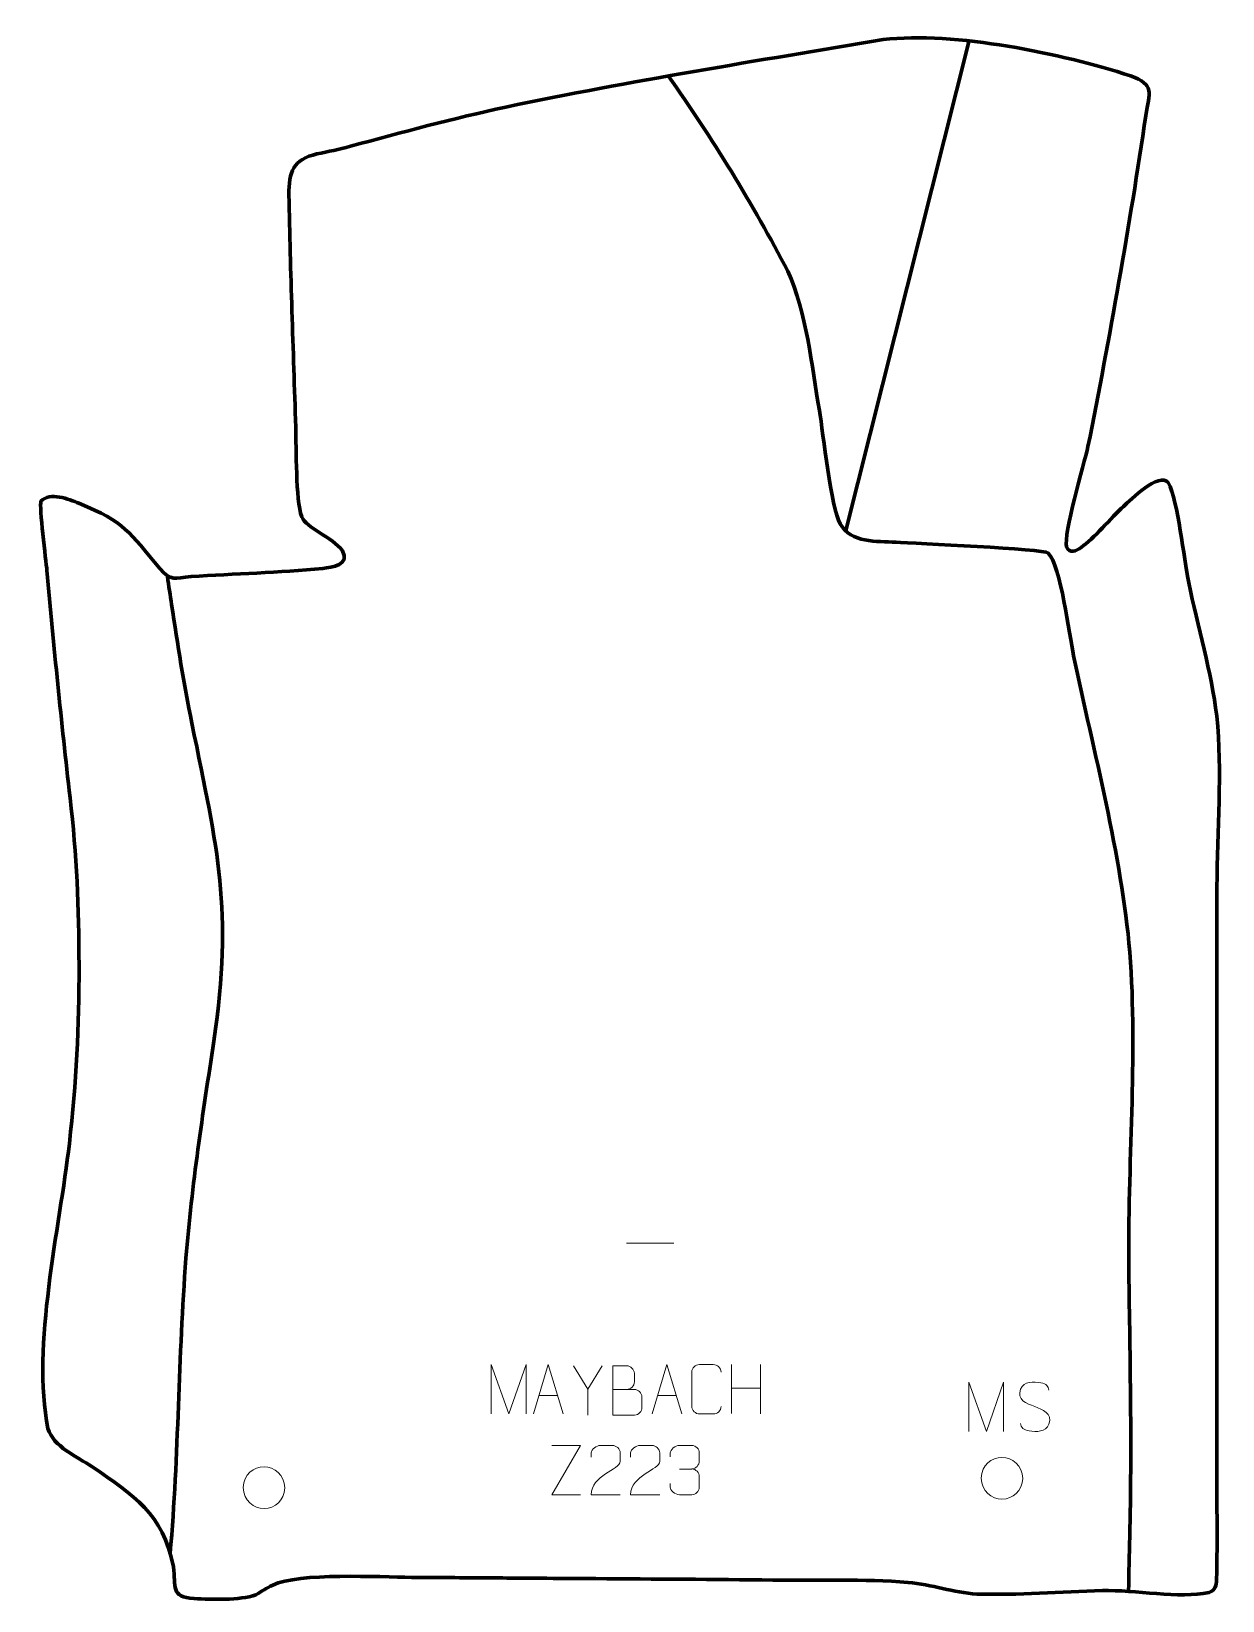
# Model space of a CAD drawing. Header units: millimetres. Extents: x 1109 to 1712, y 317 to 1111.
import ezdxf

# ---------------------------------------------------------------- set-up
doc = ezdxf.new("R2010")
doc.units = ezdxf.units.MM
doc.header["$MEASUREMENT"] = 0
doc.layers.add('layer 2', color=7, linetype='Continuous')
doc.layers.add('layer 3', color=7, linetype='Continuous')

msp = doc.modelspace()

# ---------------------------------------------------------------- linework, layer by layer
at = {"layer": 'layer 2', "color": 142, "lineweight": 158}
msp.add_open_spline([(1583.6481, 1105.3713), (1583.6481, 1105.3713), (1521.1873, 857.497), (1521.1873, 857.497)], degree=3, dxfattribs=at)
for points, knots in [([(1431.7087, 1088.057), (1453.4764, 1057.1446), (1474.5633, 1022.9257), (1491.9716, 989.3655), (1491.9716, 989.3655), (1501.5668, 968.9757), (1504.0338, 941.3158), (1508.0098, 918.9328), (1508.0098, 918.9328), (1509.9453, 907.116), (1513.8936, 869.7338), (1518.5496, 861.494), (1518.5496, 861.494), (1524.1497, 851.5834), (1536.8651, 852.8196), (1546.7949, 852.239), (1546.7949, 852.239), (1555.807, 851.7344), (1621.5498, 848.7733), (1623.8246, 846.7237), (1623.8246, 846.7237), (1630.152, 840.3349), (1634.4038, 805.7359), (1636.6378, 794.7681), (1636.6378, 794.7681), (1646.9106, 745.9747), (1660.7137, 694.3059), (1665.1078, 644.7815), (1665.1078, 644.7815), (1669.0486, 591.2875), (1663.8836, 537.0055), (1664.5949, 483.2533), (1664.5949, 483.2533), (1665.1898, 438.2962), (1666.1709, 394.0468), (1665.0256, 349.0444), (1665.0256, 349.0444), (1664.7934, 339.9169), (1664.6321, 330.7885), (1664.4838, 321.6594)], [0, 0, 0, 0, 0.09090909, 0.09090909, 0.09090909, 0.09090909, 0.18181818, 0.18181818, 0.18181818, 0.18181818, 0.27272727, 0.27272727, 0.27272727, 0.27272727, 0.36363636, 0.36363636, 0.36363636, 0.36363636, 0.45454545, 0.45454545, 0.45454545, 0.45454545, 0.54545455, 0.54545455, 0.54545455, 0.54545455, 0.63636364, 0.63636364, 0.63636364, 0.63636364, 0.72727273, 0.72727273, 0.72727273, 0.72727273, 0.81818182, 0.81818182, 0.81818182, 0.81818182, 1, 1, 1, 1]), ([(1179.5235, 340.7051), (1183.8437, 390.304), (1183.6589, 440.1941), (1187.4923, 489.9721), (1187.4923, 489.9721), (1190.5129, 527.368), (1195.9389, 562.7581), (1201.6363, 599.7404), (1201.6363, 599.7404), (1211.2416, 667.239), (1203.7463, 695.4276), (1190.5101, 760.6248), (1190.5101, 760.6248), (1186.3909, 780.9144), (1183.3051, 800.2417), (1180.2473, 820.684), (1180.2473, 820.684), (1179.5401, 825.4107), (1178.8247, 830.1349), (1178.0862, 834.8568)], [0, 0, 0, 0, 0.16666667, 0.16666667, 0.16666667, 0.16666667, 0.33333333, 0.33333333, 0.33333333, 0.33333333, 0.5, 0.5, 0.5, 0.5, 0.66666667, 0.66666667, 0.66666667, 0.66666667, 1, 1, 1, 1])]:
    msp.add_open_spline(points, degree=3, knots=knots, dxfattribs=at)
at = {"layer": 'layer 3', "color": 242, "lineweight": 158}
msp.add_open_spline([(1349.3008, 1072.3692), (1412.3982, 1085.579), (1476.6684, 1095.8344), (1540.2651, 1106.5535), (1540.2651, 1106.5535), (1576.4463, 1110.672), (1630.7503, 1099.5213), (1665.4469, 1088.1887), (1665.4469, 1088.1887), (1677.9334, 1083.4717), (1674.9297, 1079.9298), (1673.1991, 1068.0676), (1673.1991, 1068.0676), (1664.9372, 1012.3149), (1654.9767, 955.8614), (1643.9235, 900.5904), (1643.9235, 900.5904), (1641.9365, 891.8228), (1631.2974, 855.9914), (1633.1119, 849.9519), (1633.1119, 849.9519), (1634.6821, 846.122), (1637.7682, 847.7905), (1640.441, 849.6253), (1640.441, 849.6253), (1646.4867, 853.7754), (1655.9843, 864.7517), (1661.8771, 870.3697), (1661.8771, 870.3697), (1665.3176, 873.6172), (1680.0061, 887.9474), (1684.5498, 882.3573), (1684.5498, 882.3573), (1689.554, 872.7412), (1692.2777, 844.3484), (1694.8962, 831.7426), (1694.8962, 831.7426), (1699.4622, 809.8988), (1706.3737, 786.2175), (1709.0721, 764.3194), (1709.0721, 764.3194), (1712.04, 736.1993), (1709.179, 706.2028), (1709.1671, 677.7468), (1709.1671, 677.7468), (1709.1496, 635.4997), (1709.1285, 593.2525), (1709.1086, 551.0054), (1709.1086, 551.0054), (1709.103, 538.9348), (1709.0974, 526.8642), (1709.0918, 514.7937), (1709.0918, 514.7937), (1709.0896, 510.029), (1709.0874, 505.2643), (1709.0852, 500.4995), (1709.0852, 500.4995), (1709.0825, 494.7819), (1709.0799, 489.0643), (1709.0772, 483.3467), (1709.0772, 483.3467), (1709.0715, 470.9584), (1709.0657, 458.5702), (1709.0599, 446.182), (1709.0599, 446.182), (1709.0542, 433.7938), (1709.0484, 421.4056), (1709.0427, 409.0173), (1709.0427, 409.0173), (1709.0397, 402.6644), (1709.0367, 396.3115), (1709.0337, 389.9585), (1709.0337, 389.9585), (1709.0485, 369.2105), (1709.4937, 348.0262), (1708.9634, 327.335), (1708.9634, 327.335), (1708.8879, 324.3874), (1708.5618, 322.1672), (1705.1655, 320.8642), (1705.1655, 320.8642), (1690.0362, 317.5324), (1667.6869, 322.2769), (1651.1922, 321.8131), (1651.1922, 321.8131), (1630.223, 321.1766), (1608.5091, 319.5277), (1587.6098, 320.012), (1587.6098, 320.012), (1575.7589, 320.8455), (1564.9783, 324.8661), (1552.8092, 325.9134), (1552.8092, 325.9134), (1530.6089, 327.824), (1506.8469, 326.9106), (1484.42, 327.168), (1484.42, 327.168), (1454.5835, 327.5104), (1424.7278, 327.6445), (1394.8886, 327.8544), (1394.8886, 327.8544), (1386.636, 327.9124), (1378.3834, 327.9705), (1370.1309, 328.0286), (1370.1309, 328.0286), (1364.1002, 328.071), (1358.0695, 328.1135), (1352.0388, 328.1559), (1352.0388, 328.1559), (1346.3254, 328.1961), (1340.6121, 328.2363), (1334.8989, 328.2765), (1334.8989, 328.2765), (1328.8682, 328.3189), (1322.8375, 328.3613), (1316.8067, 328.4037), (1316.8067, 328.4037), (1311.7283, 328.4395), (1306.6498, 328.4752), (1301.5713, 328.511), (1301.5713, 328.511), (1285.4759, 328.686), (1244.505, 330.938), (1231.4387, 324.6072), (1231.4387, 324.6072), (1228.0221, 322.9008), (1226.0314, 321.5614), (1222.9135, 319.661), (1222.9135, 319.661), (1214.4461, 316.7424), (1200.7173, 317.3752), (1191.6279, 317.787), (1191.6279, 317.787), (1179.3971, 318.6346), (1182.5612, 323.8048), (1181.1542, 333.8002), (1181.1542, 333.8002), (1175.6408, 361.3171), (1161.4856, 369.5634), (1139.9325, 384.5607), (1139.9325, 384.5607), (1132.604, 389.3415), (1120.2853, 394.8033), (1117.6905, 403.7589), (1117.6905, 403.7589), (1109.2815, 445.6758), (1123.5772, 504.8446), (1128.4881, 548.0828), (1128.4881, 548.0828), (1131.9533, 578.9463), (1133.5304, 607.0461), (1133.4102, 638.1085), (1133.4102, 638.1085), (1133.2815, 667.3179), (1132.2854, 693.9049), (1128.8799, 722.977), (1128.8799, 722.977), (1124.3969, 761.365), (1120.6012, 799.44), (1117.1564, 837.9292), (1117.1564, 837.9292), (1116.6431, 842.9095), (1113.123, 870.515), (1114.1411, 872.9375), (1114.1411, 872.9375), (1118.6629, 877.9326), (1128.1329, 873.9083), (1133.3743, 871.9318), (1133.3743, 871.9318), (1156.8385, 862.3468), (1158.7401, 857.3443), (1174.2965, 838.871), (1174.2965, 838.871), (1179.9797, 832.1221), (1181.8362, 834.2449), (1190.0574, 834.823), (1190.0574, 834.823), (1212.1638, 836.3325), (1234.7183, 836.7888), (1256.7102, 838.9631), (1256.7102, 838.9631), (1261.3617, 839.423), (1270.6973, 840.8869), (1266.6898, 847.8214), (1266.6898, 847.8214), (1261.4938, 854.9598), (1248.1741, 859.4817), (1246.0529, 865.1237), (1246.0529, 865.1237), (1243.0347, 873.8722), (1243.3383, 899.681), (1243.0148, 910.4908), (1243.0148, 910.4908), (1241.8434, 949.5815), (1240.2714, 988.9073), (1239.6105, 1027.9852), (1239.6105, 1027.9852), (1239.5208, 1039.5405), (1241.6767, 1046.0132), (1253.7833, 1048.6367), (1253.7833, 1048.6367), (1259.8013, 1049.9408), (1264.7352, 1050.8954), (1270.7691, 1052.5394), (1270.7691, 1052.5394), (1296.8417, 1059.6432), (1322.8737, 1066.6752), (1349.3008, 1072.3692)], degree=3, knots=[0, 0, 0, 0, 0.01886792, 0.01886792, 0.01886792, 0.01886792, 0.03773585, 0.03773585, 0.03773585, 0.03773585, 0.05660377, 0.05660377, 0.05660377, 0.05660377, 0.0754717, 0.0754717, 0.0754717, 0.0754717, 0.09433962, 0.09433962, 0.09433962, 0.09433962, 0.11320755, 0.11320755, 0.11320755, 0.11320755, 0.13207547, 0.13207547, 0.13207547, 0.13207547, 0.1509434, 0.1509434, 0.1509434, 0.1509434, 0.16981132, 0.16981132, 0.16981132, 0.16981132, 0.18867925, 0.18867925, 0.18867925, 0.18867925, 0.20754717, 0.20754717, 0.20754717, 0.20754717, 0.22641509, 0.22641509, 0.22641509, 0.22641509, 0.24528302, 0.24528302, 0.24528302, 0.24528302, 0.26415094, 0.26415094, 0.26415094, 0.26415094, 0.28301887, 0.28301887, 0.28301887, 0.28301887, 0.30188679, 0.30188679, 0.30188679, 0.30188679, 0.32075472, 0.32075472, 0.32075472, 0.32075472, 0.33962264, 0.33962264, 0.33962264, 0.33962264, 0.35849057, 0.35849057, 0.35849057, 0.35849057, 0.37735849, 0.37735849, 0.37735849, 0.37735849, 0.39622642, 0.39622642, 0.39622642, 0.39622642, 0.41509434, 0.41509434, 0.41509434, 0.41509434, 0.43396226, 0.43396226, 0.43396226, 0.43396226, 0.45283019, 0.45283019, 0.45283019, 0.45283019, 0.47169811, 0.47169811, 0.47169811, 0.47169811, 0.49056604, 0.49056604, 0.49056604, 0.49056604, 0.50943396, 0.50943396, 0.50943396, 0.50943396, 0.52830189, 0.52830189, 0.52830189, 0.52830189, 0.54716981, 0.54716981, 0.54716981, 0.54716981, 0.56603774, 0.56603774, 0.56603774, 0.56603774, 0.58490566, 0.58490566, 0.58490566, 0.58490566, 0.60377358, 0.60377358, 0.60377358, 0.60377358, 0.62264151, 0.62264151, 0.62264151, 0.62264151, 0.64150943, 0.64150943, 0.64150943, 0.64150943, 0.66037736, 0.66037736, 0.66037736, 0.66037736, 0.67924528, 0.67924528, 0.67924528, 0.67924528, 0.69811321, 0.69811321, 0.69811321, 0.69811321, 0.71698113, 0.71698113, 0.71698113, 0.71698113, 0.73584906, 0.73584906, 0.73584906, 0.73584906, 0.75471698, 0.75471698, 0.75471698, 0.75471698, 0.77358491, 0.77358491, 0.77358491, 0.77358491, 0.79245283, 0.79245283, 0.79245283, 0.79245283, 0.81132075, 0.81132075, 0.81132075, 0.81132075, 0.83018868, 0.83018868, 0.83018868, 0.83018868, 0.8490566, 0.8490566, 0.8490566, 0.8490566, 0.86792453, 0.86792453, 0.86792453, 0.86792453, 0.88679245, 0.88679245, 0.88679245, 0.88679245, 0.90566038, 0.90566038, 0.90566038, 0.90566038, 0.9245283, 0.9245283, 0.9245283, 0.9245283, 0.94339623, 0.94339623, 0.94339623, 0.94339623, 0.96226415, 0.96226415, 0.96226415, 0.96226415, 1, 1, 1, 1], dxfattribs=at)
at = {"layer": 'layer 3', "color": 250, "lineweight": 9}
for points in [[(1410.4087, 497.672), (1410.4087, 497.672), (1434.3867, 497.672), (1434.3867, 497.672)], [(1390.8566, 423.6931), (1390.8566, 423.6931), (1383.5357, 435.5918), (1383.5357, 435.5918)], [(1463.5349, 436.1699), (1463.5349, 436.1699), (1463.5349, 411.3924), (1463.5349, 411.3924)], [(1478.1782, 436.1699), (1478.1782, 436.1699), (1478.1782, 411.2164), (1478.1782, 411.2164)], [(1463.5349, 424.2876), (1463.5349, 424.2876), (1478.1782, 424.288), (1478.1782, 424.288)], [(1366.1087, 420.4658), (1366.1087, 420.4658), (1375.6044, 420.4658), (1375.6044, 420.4658)], [(1426.1087, 420.4658), (1426.1087, 420.4658), (1435.6044, 420.4658), (1435.6044, 420.4658)], [(1437.2145, 383.3255), (1437.2145, 383.3255), (1443.4109, 383.3255), (1443.4109, 383.3255)]]:
    msp.add_open_spline(points, degree=3, dxfattribs=at)
for points, knots in [([(1342.0141, 411.2142), (1342.0141, 411.2142), (1342.0141, 436.1721), (1342.0141, 436.1721), (1342.0141, 436.1721), (1342.0141, 436.1721), (1350.9392, 411.2142), (1350.9392, 411.2142), (1350.9392, 411.2142), (1350.9392, 411.2142), (1359.6991, 436.1716), (1359.6991, 436.1716), (1359.6991, 436.1716), (1359.6991, 436.1716), (1359.6991, 411.2142), (1359.6991, 411.2142)], [0, 0, 0, 0, 0.2, 0.2, 0.2, 0.2, 0.4, 0.4, 0.4, 0.4, 0.6, 0.6, 0.6, 0.6, 1, 1, 1, 1]), ([(1363.3861, 411.2164), (1363.3861, 411.2164), (1370.7571, 436.1699), (1370.7571, 436.1699), (1370.7571, 436.1699), (1370.7571, 436.1699), (1378.327, 411.2164), (1378.327, 411.2164)], [0, 0, 0, 0, 0.33333333, 0.33333333, 0.33333333, 0.33333333, 1, 1, 1, 1]), ([(1398.179, 435.5918), (1398.179, 435.5918), (1390.8566, 423.6931), (1390.8566, 423.6931), (1390.8566, 423.6931), (1390.8566, 423.6931), (1390.8573, 410.6382), (1390.8573, 410.6382)], [0, 0, 0, 0, 0.33333333, 0.33333333, 0.33333333, 0.33333333, 1, 1, 1, 1]), ([(1403.4752, 423.603), (1407.1138, 423.6034), (1410.7009, 423.6034), (1414.3403, 423.603), (1414.3403, 423.603), (1416.3157, 423.5857), (1418.2393, 421.8496), (1418.2393, 419.8), (1418.2393, 419.8), (1418.2389, 418.6714), (1418.2389, 415.622), (1418.2393, 414.4931), (1418.2393, 414.4931), (1418.2569, 412.6352), (1416.7148, 410.6213), (1414.3933, 410.6382), (1414.3933, 410.6382), (1410.7535, 410.6386), (1407.1141, 410.6386), (1403.4752, 410.6382), (1403.4752, 410.6382), (1403.4752, 418.9565), (1403.4752, 427.2743), (1403.4752, 435.5918), (1403.4752, 435.5918), (1405.8489, 435.5918), (1408.223, 435.5918), (1410.5972, 435.5918), (1410.5972, 435.5918), (1412.278, 435.6094), (1414.3748, 433.6989), (1414.3925, 431.7365), (1414.3925, 431.7365), (1414.3921, 429.6704), (1414.3921, 429.5244), (1414.3925, 427.4579), (1414.3925, 427.4579), (1414.4098, 425.3918), (1412.5553, 423.5857), (1410.5453, 423.603)], [0, 0, 0, 0, 0.09090909, 0.09090909, 0.09090909, 0.09090909, 0.18181818, 0.18181818, 0.18181818, 0.18181818, 0.27272727, 0.27272727, 0.27272727, 0.27272727, 0.36363636, 0.36363636, 0.36363636, 0.36363636, 0.45454545, 0.45454545, 0.45454545, 0.45454545, 0.54545455, 0.54545455, 0.54545455, 0.54545455, 0.63636364, 0.63636364, 0.63636364, 0.63636364, 0.72727273, 0.72727273, 0.72727273, 0.72727273, 0.81818182, 0.81818182, 0.81818182, 0.81818182, 1, 1, 1, 1]), ([(1423.3861, 411.2164), (1423.3861, 411.2164), (1430.7571, 436.1699), (1430.7571, 436.1699), (1430.7571, 436.1699), (1430.7571, 436.1699), (1438.327, 411.2164), (1438.327, 411.2164)], [0, 0, 0, 0, 0.33333333, 0.33333333, 0.33333333, 0.33333333, 1, 1, 1, 1]), ([(1458.2796, 415.0341), (1458.1398, 412.7107), (1456.4626, 411.2311), (1454.3149, 411.2203), (1454.3149, 411.2203), (1451.983, 411.2207), (1449.6511, 411.2207), (1447.3196, 411.2203), (1447.3196, 411.2203), (1445.3946, 411.1149), (1443.4225, 412.9994), (1443.4337, 415.0167), (1443.4337, 415.0167), (1443.4341, 420.7868), (1443.4341, 426.5565), (1443.4337, 432.3258), (1443.4337, 432.3258), (1443.4379, 434.4639), (1445.1846, 436.1831), (1447.337, 436.1696), (1447.337, 436.1696), (1449.6627, 436.1696), (1451.9888, 436.1696), (1454.3149, 436.1696), (1454.3149, 436.1696), (1456.2615, 436.2051), (1458.2529, 434.7136), (1458.2796, 432.276)], [0, 0, 0, 0, 0.125, 0.125, 0.125, 0.125, 0.25, 0.25, 0.25, 0.25, 0.375, 0.375, 0.375, 0.375, 0.5, 0.5, 0.5, 0.5, 0.625, 0.625, 0.625, 0.625, 0.75, 0.75, 0.75, 0.75, 1, 1, 1, 1]), ([(1583.5617, 402.3428), (1583.5617, 402.3428), (1583.5617, 427.3007), (1583.5617, 427.3007), (1583.5617, 427.3007), (1583.5617, 427.3007), (1592.4868, 402.3428), (1592.4868, 402.3428), (1592.4868, 402.3428), (1592.4868, 402.3428), (1601.2467, 427.3002), (1601.2467, 427.3002), (1601.2467, 427.3002), (1601.2467, 427.3002), (1601.2467, 402.3428), (1601.2467, 402.3428)], [0, 0, 0, 0, 0.2, 0.2, 0.2, 0.2, 0.4, 0.4, 0.4, 0.4, 0.6, 0.6, 0.6, 0.6, 1, 1, 1, 1]), ([(1616.9539, 414.9927), (1612.7056, 416.4631), (1607.7975, 418.2589), (1609.8026, 423.7792), (1609.8026, 423.7792), (1611.3061, 427.9191), (1616.5197, 427.5306), (1620.1233, 426.9295), (1620.1233, 426.9295), (1622.9839, 426.4523), (1623.8486, 425.2391), (1624.1592, 423.155)], [0, 0, 0, 0, 0.25, 0.25, 0.25, 0.25, 0.5, 0.5, 0.5, 0.5, 1, 1, 1, 1]), ([(1616.9539, 414.9926), (1620.9725, 413.3459), (1626.002, 411.4576), (1624.168, 406.0973), (1624.168, 406.0973), (1622.7082, 401.8309), (1617.7974, 402.0876), (1614.0713, 402.6423), (1614.0713, 402.6423), (1611.3213, 403.0521), (1610.1004, 404.2656), (1609.7224, 406.3778)], [0, 0, 0, 0, 0.25, 0.25, 0.25, 0.25, 0.5, 0.5, 0.5, 0.5, 1, 1, 1, 1]), ([(1387.1668, 370.2995), (1387.1668, 370.2995), (1372.5478, 370.2995), (1372.5478, 370.2995), (1372.5478, 370.2995), (1372.5478, 370.2995), (1387.1911, 395.2569), (1387.1911, 395.2569), (1387.1911, 395.2569), (1387.1911, 395.2569), (1372.5478, 395.2569), (1372.5478, 395.2569)], [0, 0, 0, 0, 0.25, 0.25, 0.25, 0.25, 0.5, 0.5, 0.5, 0.5, 1, 1, 1, 1]), ([(1407.2409, 370.2911), (1402.3265, 370.2914), (1397.4121, 370.2914), (1392.498, 370.2911), (1392.498, 370.2911), (1392.498, 380.2234), (1407.149, 382.8646), (1407.2409, 387.1749), (1407.2409, 387.1749), (1407.2406, 388.599), (1407.2406, 390.0227), (1407.2409, 391.446), (1407.2409, 391.446), (1407.224, 393.5231), (1405.1012, 395.2479), (1403.4302, 395.2652), (1403.4302, 395.2652), (1401.357, 395.2648), (1399.2841, 395.2648), (1397.2117, 395.2652), (1397.2117, 395.2652), (1395.3896, 395.2817), (1392.5649, 393.4896), (1392.498, 391.396), (1392.498, 391.396), (1392.498, 391.396), (1392.498, 389.3412), (1392.498, 389.3412)], [0, 0, 0, 0, 0.125, 0.125, 0.125, 0.125, 0.25, 0.25, 0.25, 0.25, 0.375, 0.375, 0.375, 0.375, 0.5, 0.5, 0.5, 0.5, 0.625, 0.625, 0.625, 0.625, 0.75, 0.75, 0.75, 0.75, 1, 1, 1, 1]), ([(1427.2409, 370.2911), (1422.3265, 370.2914), (1417.4121, 370.2914), (1412.498, 370.2911), (1412.498, 370.2911), (1412.498, 380.2234), (1427.149, 382.8646), (1427.2409, 387.1749), (1427.2409, 387.1749), (1427.2406, 388.599), (1427.2406, 390.0227), (1427.2409, 391.446), (1427.2409, 391.446), (1427.224, 393.5231), (1425.1012, 395.2479), (1423.4302, 395.2652), (1423.4302, 395.2652), (1421.357, 395.2648), (1419.2841, 395.2648), (1417.2117, 395.2652), (1417.2117, 395.2652), (1415.3896, 395.2817), (1412.5649, 393.4896), (1412.498, 391.396), (1412.498, 391.396), (1412.498, 391.396), (1412.498, 389.3412), (1412.498, 389.3412)], [0, 0, 0, 0, 0.125, 0.125, 0.125, 0.125, 0.25, 0.25, 0.25, 0.25, 0.375, 0.375, 0.375, 0.375, 0.5, 0.5, 0.5, 0.5, 0.625, 0.625, 0.625, 0.625, 0.75, 0.75, 0.75, 0.75, 1, 1, 1, 1]), ([(1432.5048, 389.5707), (1432.5048, 389.5707), (1432.5048, 391.4279), (1432.5048, 391.4279), (1432.5048, 391.4279), (1432.4905, 393.1698), (1435.155, 395.2879), (1437.2141, 395.2652), (1437.2141, 395.2652), (1439.2782, 395.2652), (1441.3422, 395.2652), (1443.4059, 395.2652), (1443.4059, 395.2652), (1445.6004, 395.274), (1447.1987, 393.4272), (1447.2431, 391.5151), (1447.2431, 391.5151), (1447.2427, 390.08), (1447.2427, 388.6449), (1447.2431, 387.2094), (1447.2431, 387.2094), (1447.1945, 385.5559), (1445.5919, 383.3259), (1443.3936, 383.3359), (1443.3936, 383.3359), (1445.5973, 383.3247), (1447.2053, 381.5215), (1447.2593, 379.462), (1447.2593, 379.462), (1447.2589, 377.6773), (1447.2589, 375.8926), (1447.2593, 374.1075), (1447.2593, 374.1075), (1447.2694, 372.0461), (1445.2145, 370.283), (1443.3936, 370.2911), (1443.3936, 370.2911), (1441.3283, 370.2914), (1439.2631, 370.2914), (1437.1975, 370.2911), (1437.1975, 370.2911), (1435.0289, 370.3026), (1432.4979, 372.7028), (1432.4793, 374.1646), (1432.4793, 374.1646), (1432.4793, 374.1646), (1432.4793, 376.0732), (1432.4793, 376.0732)], [0, 0, 0, 0, 0.07692308, 0.07692308, 0.07692308, 0.07692308, 0.15384615, 0.15384615, 0.15384615, 0.15384615, 0.23076923, 0.23076923, 0.23076923, 0.23076923, 0.30769231, 0.30769231, 0.30769231, 0.30769231, 0.38461538, 0.38461538, 0.38461538, 0.38461538, 0.46153846, 0.46153846, 0.46153846, 0.46153846, 0.53846154, 0.53846154, 0.53846154, 0.53846154, 0.61538462, 0.61538462, 0.61538462, 0.61538462, 0.69230769, 0.69230769, 0.69230769, 0.69230769, 0.76923077, 0.76923077, 0.76923077, 0.76923077, 0.84615385, 0.84615385, 0.84615385, 0.84615385, 1, 1, 1, 1]), ([(1589.8756, 378.7321), (1589.9463, 385.3725), (1595.2203, 389.2185), (1600.3756, 389.1215), (1600.3756, 389.1215), (1605.5309, 389.2185), (1610.8049, 385.1551), (1610.8756, 378.5147), (1610.8756, 378.5147), (1610.5054, 372.1854), (1606.0635, 368.1547), (1600.3756, 368.1253), (1600.3756, 368.1253), (1595.2203, 368.0283), (1589.9463, 372.0917), (1589.8756, 378.7321)], [0, 0, 0, 0, 0.2, 0.2, 0.2, 0.2, 0.4, 0.4, 0.4, 0.4, 0.6, 0.6, 0.6, 0.6, 1, 1, 1, 1]), ([(1216.5049, 373.9637), (1216.5756, 380.6041), (1221.8496, 384.4501), (1227.0049, 384.3531), (1227.0049, 384.3531), (1232.1602, 384.4501), (1237.4342, 380.3867), (1237.5049, 373.7463), (1237.5049, 373.7463), (1237.1347, 367.417), (1232.6928, 363.3863), (1227.0049, 363.3569), (1227.0049, 363.3569), (1221.8496, 363.2599), (1216.5756, 367.3233), (1216.5049, 373.9637)], [0, 0, 0, 0, 0.2, 0.2, 0.2, 0.2, 0.4, 0.4, 0.4, 0.4, 0.6, 0.6, 0.6, 0.6, 1, 1, 1, 1])]:
    msp.add_open_spline(points, degree=3, knots=knots, dxfattribs=at)

doc.saveas('drawing.dxf')
